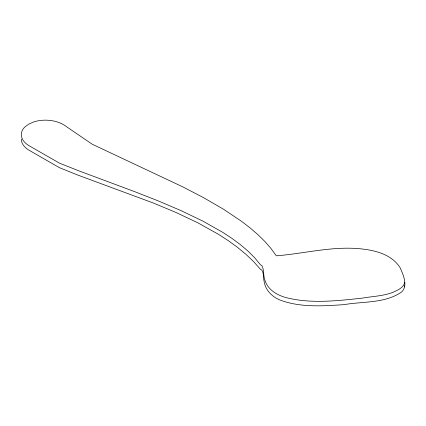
<?xml version="1.0" encoding="UTF-8"?>
<svg xmlns="http://www.w3.org/2000/svg" width="426" height="426" viewBox="0 0 426 426"><rect width="100%" height="100%" fill="white"/><g stroke="black" fill="none" stroke-linecap="round" stroke-linejoin="round"><path stroke-width="0.64" d="M404.7 282.39C403.64 287.678 397.921 289.968 393.581 292.087C383.501 296.123 372.478 296.315 361.908 298.189C336.625 300.852 310.453 303.994 285.495 297.449C276.66 294.925 267.597 289.424 264.881 280.111C263.071 275.452 264.344 269.988 261.894 265.611L260.584 264.892L254.769 257.858L248.001 251.106L240.37 244.62L231.952 238.39L222.835 232.399L202.835 221.099L181.055 210.62L158.158 200.859L134.824 191.711L78.986 170.901L59.416 163.131L28.627 145.442A25.038 15.043 2.1 0 1 24.649 127.182L28.627 124.168L33.808 121.895A25.038 15.043 2.1 0 1 64.038 124.999L92.192 144.206L182.562 186.764L203.521 197.648L223.458 209.198L241.76 221.472L250.105 227.91L257.81 234.55L264.796 241.409L270.989 248.491L276.309 255.813C304.249 253.64 332.024 246.01 360.305 248.795C375.05 250.248 391.648 254.301 400.094 267.677C403.161 274.738 408.262 285.42 401.718 291.927C385.029 303.573 363.085 301.267 343.899 304.665C322.525 306.033 300.085 307.71 279.669 299.888C271.926 296.672 265.371 289.994 264.115 281.485C263.177 277.763 263.998 273.503 261.894 270.148L260.584 269.429L253.651 261.66L245.924 254.301L237.484 247.336L228.4 240.733L218.756 234.481L198.09 222.936L176.108 212.521L153.429 203.058L77.543 174.974L59.416 167.668L28.627 149.979A25.027 15.038 2.1 0 1 21.289 139.164M404.455 285.697L404.7 286.927"/></g></svg>
